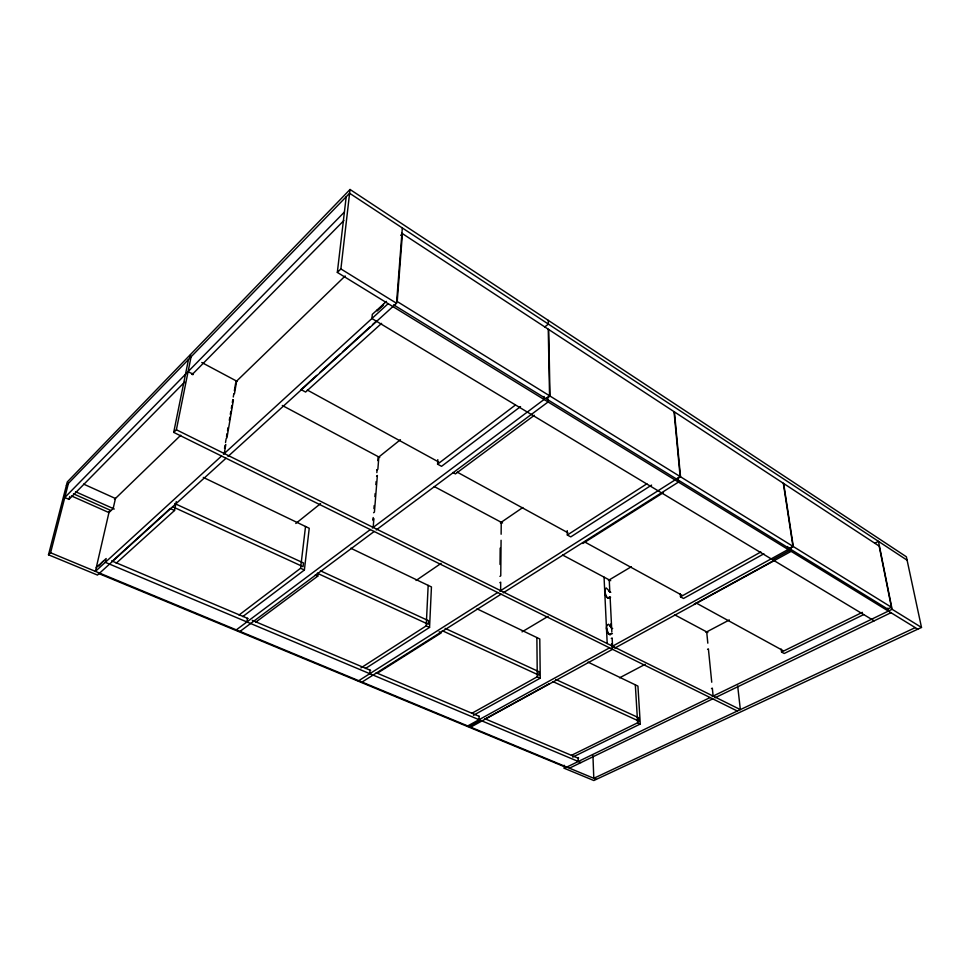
<?xml version="1.0" encoding="UTF-8"?>
<svg xmlns="http://www.w3.org/2000/svg" width="970" height="970" viewBox="0 0 970 970"><rect width="100%" height="100%" fill="white"/><g stroke="black" fill="none" stroke-linecap="round" stroke-linejoin="round"><path stroke-width="1.45" d="M610.603 597.205A1.734 0.994 59.4 0 0 609.245 597.302L608.226 598.114C604.807 596.865 603.267 590.269 606.226 587.953L608.917 590.682A1.722 0.982 59.2 0 0 610.603 592.258A1.722 0.982 59.2 0 1 608.917 590.682M500.035 564.443L500.18 548.098M500.629 590.657L500.702 582.145L499.865 582.691M501.078 540.278L500.762 575.828L499.914 576.374M501.126 534.24L501.235 522.284M479.047 719.704L479.119 716.284M365.472 668.488L429.564 627.396L431.444 586.947L350.776 548.22M520.538 406.6L441.544 466.315L437.591 464.157L437.797 459.622M360.913 667.906L426.218 625.868L428.17 585.383M369.788 673.689L370.055 670.161M227.974 456.47L396.524 303.283L402.32 227.962M372.965 520.55L373.207 517.543M373.935 508.559L374.178 505.564M374.905 496.579L375.147 493.584M375.875 484.588L376.117 481.593M376.845 472.608L377.087 469.613M377.815 460.617L378.058 457.622L400.428 439.713M373.183 527.425L373.887 518.647L373.074 519.265M378.846 456.991L377.863 469.286L377.063 469.916M383.392 304.192L383.296 305.38L377.221 310.946L377.318 309.769M255.837 622.11L317.76 576.131L318.075 573.161M917.79 629.178L337.33 272.412L340.894 268.933L350.037 189.477L906.368 556.78L921.5 627.444L593.834 780.523L564.285 768.288L564.213 765.257M242.767 616.58L304.386 570.008L309.236 528.274L203.288 477.41M239.056 615.016L300.579 568.262L305.526 526.492M337.33 272.412L346.193 196.777M246.901 621.952L247.423 618.302M224.506 448.334L225.004 445.388M225.501 442.514L226.022 439.471M226.519 436.512L227.029 433.566M227.538 430.607L228.035 427.649M229.308 420.265L229.805 417.306M230.314 414.348L230.824 411.401M231.333 408.443L231.83 405.484M232.339 402.526L232.848 399.579M233.285 397.009L233.855 393.662M234.364 390.716L235.625 383.32M224.276 453.536L225.816 444.49M234.485 393.723L236.631 381.113M116.194 563.218L174.552 510.487L176.273 501.611M189.635 358.294L190.375 354.632L67.294 481.945L48.5 554.791L97.473 575.064L226.022 458.24M189.926 357.991L190.666 354.329L350.037 189.477M737.333 711.01L173.703 432.377L176.382 429.771L191.078 356.802M173.703 432.377L188.483 359.482M115.454 498.495L113.163 508.522L108.943 512.584M103.05 561.4L99.098 565.874L99.34 564.807M109.222 511.348L95.412 571.366L221.536 456.033M344.399 212.066L64.784 497.513L69.003 499.38L69.719 496.543M48.5 554.791L50.585 552.755L68.433 483.339M606.796 625.42C606.044 628.536 606.589 633.555 610.021 634.695L611.064 633.822A1.77 1.031 60.5 0 1 612.434 633.677M604.856 589.869L605.074 589.105M606.796 625.42L608.481 624.219L610.724 626.935M609.257 597.302L608.287 598.114L606.735 597.338L604.746 591.761M611.064 633.81L610.082 634.695L608.505 633.931L606.468 628.136M66.396 485.449L349.6 193.26L907.095 560.187M69.003 499.38L184.688 382.022M192.23 374.493C190.799 371.607 195.212 375.317 192.23 374.493L343.877 220.542M114.496 499.404L180.76 435.227M235.88 381.84L345.187 275.977M400.683 235.37L402.417 233.709L397.215 301.537L549.553 395.772L545.831 398.561L393.614 304.822M232.63 400.828L233.394 400.101L226.968 437.761L226.192 438.476M96.272 567.62L106.154 558.55L105.306 562.321L580.933 762.602M386.46 301.379L372.298 314.377L371.922 318.512L874.14 620.848M223.488 454.251L388.17 303.658M112.023 561.448L170.247 508.51L174.552 510.487M316.681 375.366L301.052 389.576L305.598 392.05L381.598 323.374M320.027 372.322L340.118 354.05M342.349 352.025L370.261 326.647M372.492 324.623L376.954 320.561M295.801 523.473L320.585 503.624M544.825 326.914L548.365 324.077L548.292 320.379M376.554 476.124L377.366 475.494L374.42 512.111L373.595 512.742M437.591 464.157L515.337 405.084M236.316 629.87L370.31 529.571M372.359 528.032L544.085 399.495L544.037 396.475M548.693 329.545L550.014 396.051L546.292 398.84L676.369 478.937L680.128 476.549L674.041 411.692M240.014 631.409L374.178 531.487M376.239 529.959L548.098 401.956L548.05 398.949M534.373 415.281L455.439 473.893L452.832 472.475M416.069 580.484L441.156 563.34M500.411 522.842L522.83 507.516M651.585 485.085L570.76 536.895L567.329 535.016L646.869 483.812M358.742 680.71L497.671 592.537M499.78 591.191L675.023 479.968M674.429 411.935L680.528 476.791L676.769 479.18L789.204 548.402L792.963 546.34L783.336 483.303M362.028 682.068L501.053 594.21M503.163 592.864L678.466 482.09L678.188 479.083M377.051 673.398L441.35 632.804L439.143 631.785M582.824 543.491L663.468 492.578M522.042 631.87L548.147 616.314M608.408 580.399L631.349 566.722M609.281 597.872L610.118 597.387L611.84 631.846M471.82 713.326L537.271 676.781L540.254 678.151L539.781 638.963L476.985 608.82M680.237 593.882L680.503 596.829L760.856 551.978M611.294 638.442L612.143 637.969L612.555 646.19M473.445 715.29L540.254 678.151M763.863 553.797L683.51 598.478L680.503 596.829M467.71 725.948L609.548 647.839M891.418 607.244L793.302 546.546L789.544 548.62L887.695 609.051L891.418 607.244L879.172 546.098L401.592 233.079M469.177 726.554L480.526 720.322M611.051 648.578L614.058 646.929M772.666 559.763L789.653 550.426L789.277 547.88M485.097 718.94L549.396 683.656M694.096 604.261L774.436 560.175M470.644 727.16L612.543 649.318M614.689 648.142L791.156 551.348L790.708 548.365M619.6 677.812L645.195 664.317M705.869 632.343L729.331 619.963M874.904 543.224L878.468 541.345L892.097 609.281L921.5 627.444M707.554 649.294L708.391 648.857L711.737 682.213M571.451 755.327L637.629 722.795L640.285 724.008L637.933 686.093L587.941 662.086M781.165 649.088L781.565 652.046L862.354 612.337M711.471 688.554L712.332 688.142L713.132 696.084M572.736 757.097L640.285 724.008M863.652 614.58L784.221 653.489L781.565 652.046M564.285 768.288L710.113 697.551M712.259 696.509L892.097 609.281M569.414 768.167L712.756 698.861M714.914 697.818L890.981 612.7M915.256 627.626L593.798 778.292L592.949 755.763M50.585 552.755L596.344 779.346M98.382 573.391L235.928 630.452M236.353 630.621L357.954 681.061M358.33 681.219L466.594 726.13M466.934 726.275L563.946 766.518M111.72 560.903L248.126 618.593M252.309 620.363L370.625 670.403M376.19 672.756L479.192 716.321M484.757 718.673L578.035 758.128M71.416 495.925L108.701 512.475M75.551 491.729L114.278 509.02M73.477 493.827L110.798 510.45M83.626 484.115L115.357 498.447M300.579 568.262L304.386 570.008M315.25 574.992L317.76 576.131M426.218 625.868L429.564 627.396M172.612 506.716L303.052 566.698L303.489 562.976L174.721 503.527M317.263 573.234L428.255 624.268L428.425 620.667L320.403 570.784M442.284 630.718L538.944 675.168L538.908 671.677L445.145 628.39M553.082 681.668L639.012 721.171L638.793 717.8L555.737 679.449M176.382 429.771L740.352 709.603L737.673 685.935M188.095 371.643L192.593 374.008M201.772 362.513L236.91 381.258M282.294 405.472L379.743 457.464M434.293 486.564L502.557 522.988M562.576 555.01L610.712 580.69M674.574 614.762L707.857 632.525M307.344 390.061L438.646 461.975M457.258 472.16L567.899 532.76M584.74 541.987L681.995 595.253M696.096 602.964L782.754 650.433M340.894 268.933L396.524 303.283M550.014 396.051L680.128 476.549M680.528 476.791L792.963 546.34M610.057 625.626L610.518 626.45M887.78 608.141L888.362 611.088M783.663 483.521L793.302 546.546M787.713 546.522L788.161 549.505L611.694 646.663L611.549 643.656M706.693 631.894L707.821 643.171M635.326 684.844L637.629 722.795M609.233 579.902L609.815 591.518M610.579 624.074L610.724 627.081A1.758 1.018 60.2 0 0 612.664 628.463M604.055 577.138L607.196 643.534M578.193 758.188L578.302 761.486M567.207 530.614L567.329 535.016M548.244 329.254L549.553 395.772M536.871 637.569L537.271 676.781M577.768 758.31C578.532 759.946 578.969 756.127 577.78 758.213"/></g></svg>
